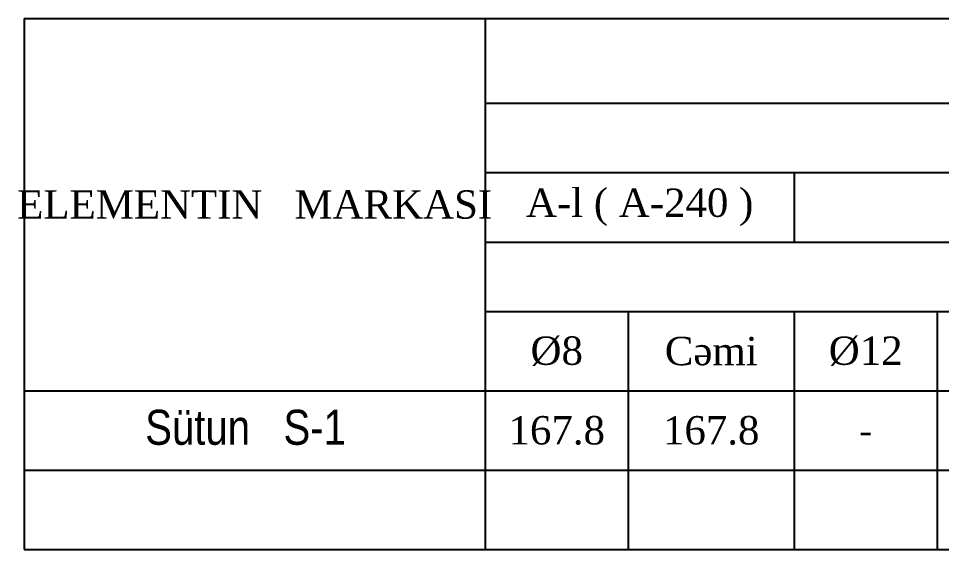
# Model space of a CAD drawing. Header units: millimetres. Extents: x -149347 to 251215, y -2929184 to -2541447.
# Drawn here: x -10329 to -1158, y -2661790 to -2656509 of the extents above; entities that cross this region are included whole.
import ezdxf

# ---------------------------------------------------------------- set-up
doc = ezdxf.new("R2010")
doc.units = ezdxf.units.MM
doc.linetypes.add('0', pattern=[0])
doc.layers.add('KON cedvel', color=7, linetype='0', lineweight=15)
doc.styles.add('style6', font='ARIALN.TTF', dxfattribs={"height": 300})
doc.styles.add('Times New  Roman', font='times.ttf')

# ---------------------------------------------------------------- blocks, each defined once
blk = doc.blocks.new('*T1292')
at = {"layer": 'KON cedvel', "color": 0, "linetype": 'ByBlock', "lineweight": -2, "ltscale": 15, "transparency": 16777216}
for p, q in [((0, 0), (23712.4, 0)), ((0, 0), (0, -5281)), ((4579.6, 0), (4579.6, -5281)), ((22064.8, 0), (22064.8, -5281)), ((23712.4, 0), (23712.4, -5281)), ((4579.6, -841.4), (22064.8, -841.4)), ((4579.6, -1532.4), (22064.8, -1532.4)), ((7649.1, -1532.4), (7649.1, -2223.5)), ((4579.6, -2223.5), (22064.8, -2223.5)), ((4579.6, -2914.6), (22064.8, -2914.6)), ((6001.6, -2914.6), (6001.6, -5281)), ((7649.1, -2914.6), (7649.1, -5281)), ((9071.1, -2914.6), (9071.1, -5281)), ((10478.2, -2914.6), (10478.2, -5281)), ((11915.1, -2914.6), (11915.1, -5281)), ((13337.1, -2914.6), (13337.1, -5281)), ((14759.1, -2914.6), (14759.1, -5281)), ((16181.1, -2914.6), (16181.1, -5281)), ((17603.1, -2914.6), (17603.1, -5281)), ((19025.1, -2914.6), (19025.1, -5281)), ((20447.1, -2914.6), (20447.1, -5281)), ((0, -3703.7), (23712.4, -3703.7)), ((0, -4492.3), (23712.4, -4492.3)), ((0, -5281), (23712.4, -5281))]:
    blk.add_line(p, q, dxfattribs=at)
at = {"layer": 'KON cedvel', "color": 0, "lineweight": 15, "ltscale": 15, "transparency": 16777216, "attachment_point": 5, "style": 'Times New  Roman'}
for s, insert, char_height, width in [('ARMATUR MƏMULATLARI', (13322.2, -420.7), 281.929, 17473.967), ('ARMATURUN SINFI', (13322.2, -1186.9), 281.929, 17473.967), ('YEKUN                  kq', (22888.6, -1851.8), 281.929, 1636.26), ('ELEMENTIN   MARKASI', (2289.8, -1851.8), 281.929, 4568.323), ('{\\fTimes New Roman|b0|i0|c238|p18;A-l ( A-240 )}', (6114.4, -1878), 281.929, 3058.254), ('{\\fTimes New Roman|b0|i0|c238|p18;A}500C', (14857, -1878), 281.929, 14404.435), ('ГОСТ {\\fTimes New Roman|b0|i0|c238|p18;34028}-20{\\fTimes New Roman|b0|i0|c238|p18;1}6', (13322.2, -2569), 281.929, 17473.967), ('CƏ{\\fTimes New Roman|b0|i0|c238|p18;Mİ}', (21256, -3309.1), 281.929, 1606.49), ('{\\fTimes New Roman|b0|i0|c238|p18;%%C}8', (5290.6, -3309.1), 281.929, 1410.717), ('{\\fTimes New Roman|b0|i0|c238|p18;Cəmi}', (6825.4, -3309.1), 281.929, 1636.26), ('{\\fTimes New Roman|b0|i0|c238|p18;%%C}1{\\fTimes New Roman|b0|i0|c238|p18;2}', (8360.1, -3309.1), 281.929, 1410.717), ('{\\fTimes New Roman|b0|i0|c238|p18;%%C}1{\\fTimes New Roman|b0|i0|c238|p18;4}', (9774.7, -3309.1), 281.929, 1395.832), ('{\\fTimes New Roman|b0|i0|c238|p18;%%C16}', (11196.7, -3309.1), 281.929, 1425.602), ('{\\fTimes New Roman|b0|i0|c238|p18;%%C18}', (12626.1, -3309.1), 281.929, 1410.717), ('{\\fTimes New Roman|b0|i0|c238|p18;%%C20}', (14048.1, -3309.1), 281.929, 1410.717), ('{\\fTimes New Roman|b0|i0|c238|p18;%%C22}', (15470.1, -3309.1), 281.929, 1410.717), ('{\\fTimes New Roman|b0|i0|c238|p18;%%C25}', (16892.1, -3309.1), 281.929, 1410.717), ('{\\fTimes New Roman|b0|i0|c238|p18;%%C28}', (18314.1, -3309.1), 281.929, 1410.717), ('{\\fTimes New Roman|b0|i0|c238|p18;%%C32}', (19736.1, -3309.1), 281.929, 1410.717), ('{\\C1;167.8}', (5290.6, -4098), 281.929, 1413.155), ('{\\C1;167.8}', (6825.4, -4098), 281.929, 1638.698), ('523.8', (14048.1, -4098), 248.1, 1410.717), ('{\\C1;388.4}', (16892.1, -4098), 248.098, 1410.717), ('{\\C1;912.2}', (21256, -4098), 281.929, 1606.49), ('{\\C1;1080.1}', (22888.6, -4098), 281.929, 1636.26), ('{\\fTimes New Roman|b0|i0|c238|p18;\\C1;-}', (8360.1, -4098), 248.098, 1410.717), ('{\\fTimes New Roman|b0|i0|c238|p18;\\C1;-}', (9774.7, -4098), 248.098, 1395.832), ('{\\fTimes New Roman|b0|i0|c238|p18;\\C1;-}', (11196.7, -4098), 248.098, 1425.602), ('{\\fTimes New Roman|b0|i0|c238|p18;\\C1;-}', (12626.1, -4098), 248.098, 1410.717), ('{\\fTimes New Roman|b0|i0|c238|p18;\\C1;-}', (15470.1, -4098), 248.098, 1410.717), ('{\\fTimes New Roman|b0|i0|c238|p18;\\C1;-}', (18314.1, -4098), 248.098, 1410.717), ('{\\fTimes New Roman|b0|i0|c238|p18;\\C1;-}', (19736.1, -4098), 248.098, 1410.717)]:
    blk.add_mtext(s, dxfattribs=dict(at, insert=insert, char_height=char_height, width=width))

msp = doc.modelspace()

# ---------------------------------------------------------------- block references
msp.add_blockref('*T1292', (-10271.50811, -2656508.94358))

# ---------------------------------------------------------------- texts
at = {"lineweight": 20, "insert": (-10793.34577, -2660400.1758), "char_height": 386.537818, "width": 8829.0883155, "attachment_point": 1, "style": 'style6'}
msp.add_mtext('{\\fArial Narrow|b0|i0|c238|p34;              \\H0.9x;Sütun   S-1}', dxfattribs=at)

doc.saveas('drawing.dxf')
